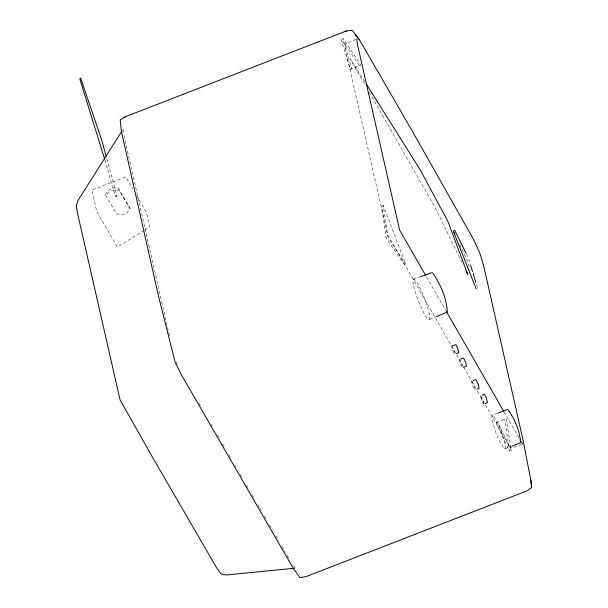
<?xml version="1.0" encoding="UTF-8"?>
<svg xmlns="http://www.w3.org/2000/svg" width="608" height="608" viewBox="0 0 608 608"><rect width="100%" height="100%" fill="white"/><g stroke="black" fill="none" stroke-linecap="round" stroke-linejoin="round"><path stroke-width="0.46" stroke-dasharray="3.04 2.28" d="M459.526 359.298L459.96 362.482L461.449 366.1L462.81 367.604L460.438 360.491M497.625 413.22L492.472 415.203L491.72 418.342C494.547 428.959 497.473 440.496 504.784 448.932L510.91 446.538M504.784 448.932L505.529 445.793C502.702 435.176 499.776 423.639 492.472 415.203M105.632 195.031L106.59 192.386L110.2 189.156L113.339 187.994L118.172 187.895L130.12 208.78L126.669 213.317L123.644 214.54L116.622 214.016L105.632 195.031L110.42 191.026L118.94 189.787L130.12 208.78M104.88 159.95L115.421 196.399L116.934 195.343L106.415 157.183M144.187 230.394L117.321 247.091L96.74 211.538L91.861 190.068L125.833 176.882L132.856 188.997M144.978 229.908L149.72 226.959L146.422 212.428L136.595 195.464M359.412 65.58L360.818 64.919L342.844 38.251L351.736 68.696L350.322 69.342L341.004 39.102L359.412 65.58L350.322 69.342M429.499 319.436L435.434 316.973M496.288 422.659L506.19 418.676L511.351 450.574L497.777 422.195L496.288 422.659L509.413 451.189L504.708 419.163M475.167 286.353L476.216 288.998L477.668 288.405L476.064 283.108M355.916 39.421L346.644 43.024L345.063 44.46L345.884 51.384L387.547 234.734L463.235 366.206M521.687 444.342L512.415 447.936L510.203 447.769L477.31 390.974M383.253 205.474L381.809 206.006L386.057 237.926L404.092 264.32L405.536 263.781L383.253 205.474L387.927 237.211L405.536 263.781M413.235 279.361L419.284 277.164M115.421 196.399L117.017 196.718L116.934 195.343M451.607 345.937L453.834 349.638L455.004 354.145L453.872 353.043L451.752 347.677M293.368 565.691L295.366 568.176M364.792 81.685L350.071 58.71L365.446 85.614M199.029 403.028L200.45 405.483M211.348 424.331L212.298 425.972M217.512 434.986L219.876 439.082M222.718 444L224.618 447.275M228.882 454.647L230.774 457.93M235.038 465.302L235.988 466.944M240.251 474.316L242.151 477.592M246.415 484.971L248.778 489.068M252.1 494.798L254.942 499.715M257.784 504.632L261.098 510.37M264.419 516.108L266.312 519.384M269.633 525.122L272.475 530.032M275.789 535.77L278.631 540.687M281.952 546.425L285.266 552.155M287.158 555.438L290.008 560.356M426.565 276.982L445.953 310.711M504.093 411.92L519.217 438.254M369.17 92.135L435.457 208.103L461.898 262.39M463.706 367.034L475.897 388.504M466.488 254.129L468.586 258.377L470.455 264.564M176.168 361.897L177.361 364.397M459.77 244.606L466.693 259.13L470.151 269.99M475.35 286.277L476.216 288.998M123.91 135.47L169.594 336.482M123.074 129.276L123.789 134.581M483.816 403.385L483.626 404.176L482.554 402.709L480.343 395.869L482.053 398.103L483.816 403.385M472.203 381.436L471.58 381.208C472.066 384.279 472.918 387.714 475.281 389.872L473.655 384.21L472.203 381.436M413.668 286.102A21.736 3.306 68.8 0 0 428.23 319.322A21.736 3.306 68.8 0 0 422.203 292.767A21.736 3.306 68.8 0 0 413.668 286.102"/><path stroke-width="0.91" d="M122.064 130.88L78.06 200.366L76.289 205.816L77.596 213.568L120.088 399.98L153.452 458.896L217.246 568.837L221.031 573.868L226.1 574.978L294.432 568.267M125.658 116.599L120.202 119.882L121.296 130.956L158.475 296.02L175.165 362.322L181.602 375.174L293.2 568.168L299.942 577.6L306.174 576.559L526.946 490.884L531.711 487.555L530.746 479.788L522.751 438.801L483.573 265.415L479.659 252.632L473.579 239.476L411.616 129.945L359.495 39.847L355.384 34.626L359.495 39.847M436.286 316.624L447.306 312.056C446.667 298.194 440.511 284.225 432.615 272.893L431.368 272.787L420.143 276.853M485.161 403.552L487.456 402.618L486.058 397.092L484.318 394.326L481.931 395.253M344.599 31.654L346.431 30.924L352.336 30.4L356.721 36.358M511.784 446.196L520.539 442.761C520 431.049 514.794 419.254 508.128 409.678L507.08 409.594L498.484 412.893M123.834 117.329L346.431 30.924M456.456 353.582L458.637 352.731L458.728 351.751L456.631 345.929L455.833 344.683L452.36 345.694M463.539 367.323L466.45 366.198L465.85 362.74L463.646 358.142L460.256 359.016M473.267 380.555L475.798 379.567L478.504 384.712L479.142 388.375L476.824 389.28M366.312 84.064L419.968 169.457L447.883 221.32L467.674 274.261L466.024 270.872M425.623 275.333L399.623 230.075L357.519 44.81L356.759 39.094M446.424 311.539L503.622 411.099M520.167 439.903L522.53 444.015M466.07 253.285L454.716 230.356L453.264 230.941L474.818 285.479M454.077 232.651L454.89 234.361M470.721 265.445L472.591 271.624M473.13 273.395L475.798 282.226M104.614 159.038L79.868 79.2L80.583 77.984L101.658 139.916L106.164 156.271M530.746 479.788L531.711 487.555"/></g></svg>
